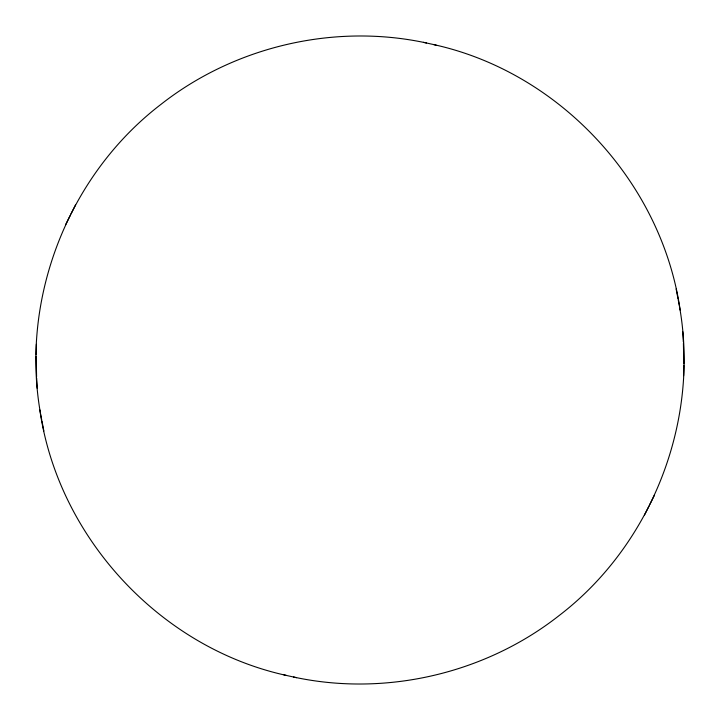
<?xml version="1.0" encoding="UTF-8"?>
<svg xmlns="http://www.w3.org/2000/svg" width="720" height="720" viewBox="0 0 720 720"><rect width="100%" height="100%" fill="white"/><g stroke="black" fill="none" stroke-linecap="round" stroke-linejoin="round"><path stroke-width="1.08" d="M426.465 42.984C334.575 23.049 234.684 46.368 160.821 104.481C66.519 176.67 18.225 303.426 41.751 420.021M293.535 677.016C385.425 696.951 485.316 673.632 559.179 615.519C653.481 543.33 701.775 416.574 678.249 299.979M36.198 356.247L36.585 376.677M36.189 354.609L36.351 344.322M683.649 375.678L683.811 365.391M683.802 363.753L683.415 343.323M65.529 224.802L70.119 215.658M70.983 213.921L75.564 204.804M644.436 515.196L649.017 506.079M649.881 504.342L654.471 495.198M433.71 44.595C559.809 72.225 661.779 182.412 680.166 310.131M39.834 409.869C58.221 537.588 160.191 647.775 286.29 675.405M423.441 42.318L436.158 45.126M283.842 674.874L296.559 677.682M676.143 288.972L678.015 298.899M41.985 421.101L43.857 431.028M682.794 331.713L683.334 341.838M36.666 378.162L37.206 388.287"/></g></svg>
